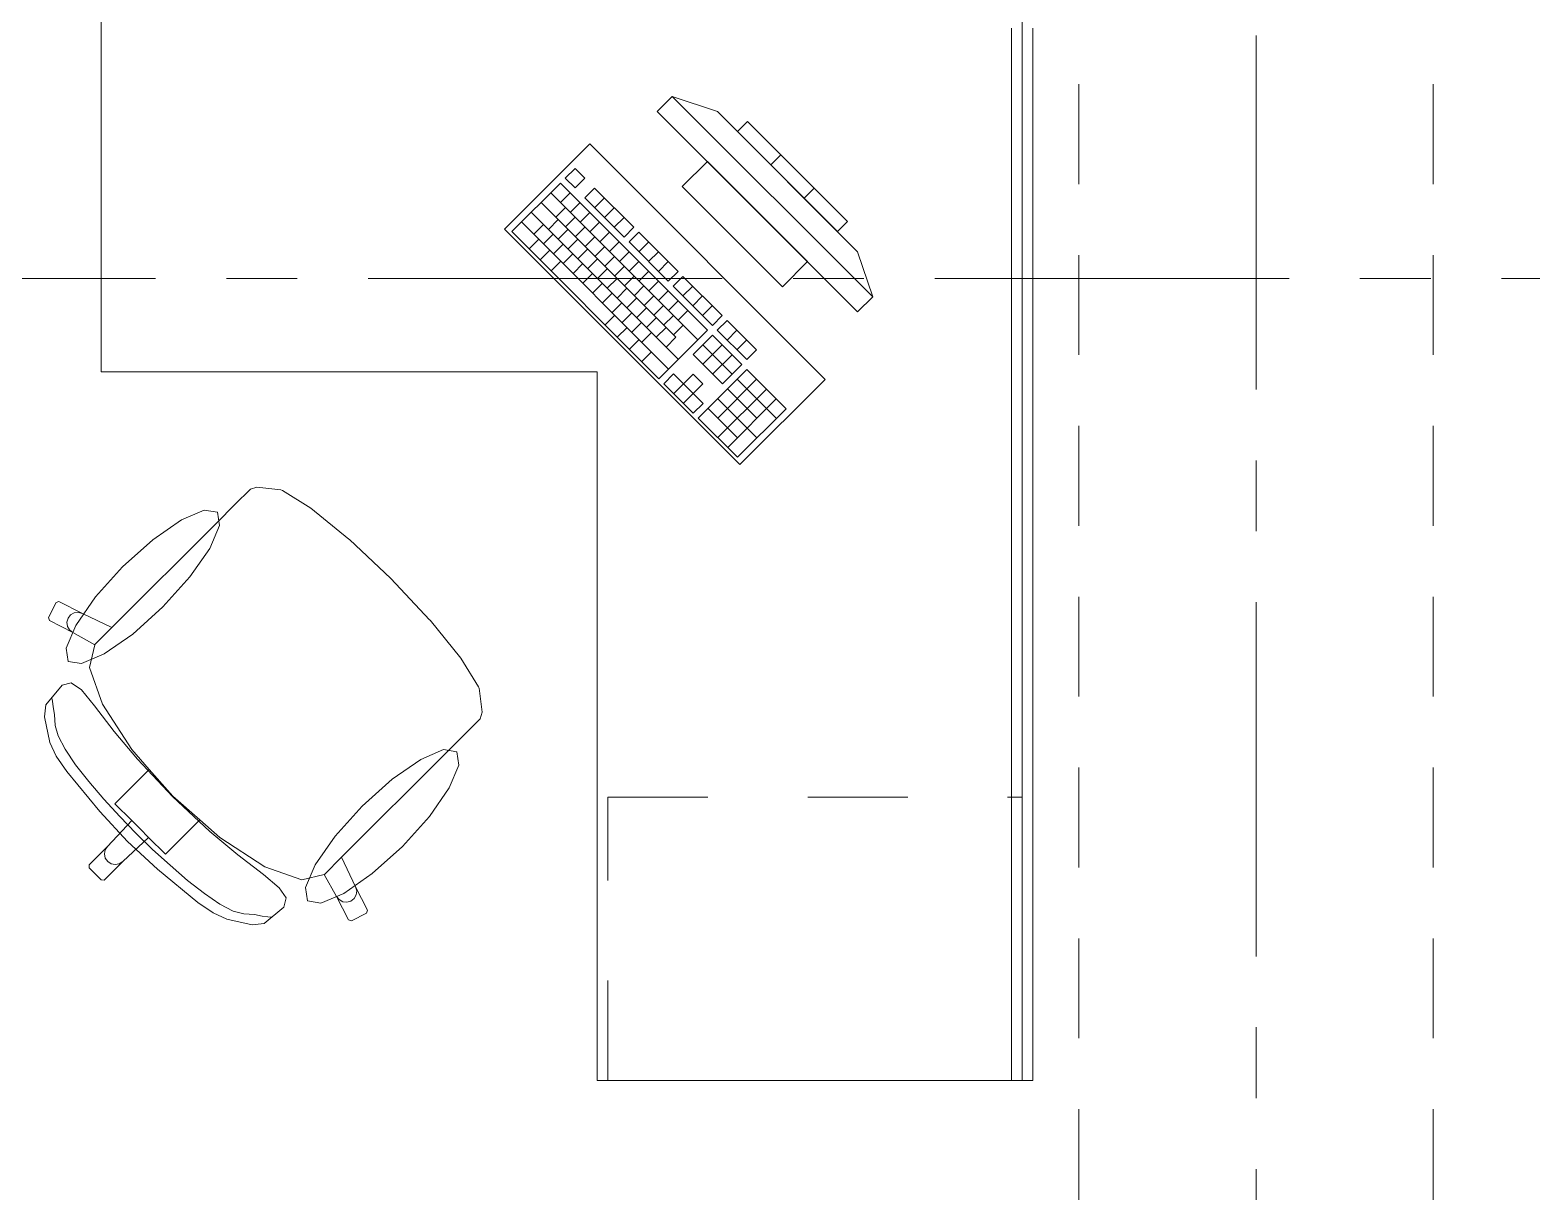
# Model space of a CAD drawing. Header units: inches. Extents: x -38 to 5698, y -33 to 92.
# Drawn here: x 135.089 to 137.21, y 33.118 to 34.758 of the extents above; entities that cross this region are included whole.
import ezdxf

# ---------------------------------------------------------------- set-up
doc = ezdxf.new("R2010")
doc.units = ezdxf.units.IN
doc.header["$MEASUREMENT"] = 0
for name, pattern in [('Hidden Line', [0.195611, 0.141111, -0.0545]), ('Punto & Raya', [0.65, 0.5, -0.075, 0, -0.075]), ('Rayas', [0.282222, 0.141111, -0.141111])]:
    doc.linetypes.add(name, pattern=pattern)
for name, color, linetype in [('02 _ ARQ _ ALB _ Ejes Generales', 7, 'Continuous'), ('08 _ STR _ EXT _ 09 Vigas', 7, 'Continuous'), ('Interior - Mobiliario', 7, 'Continuous'), ('Marcador - Secciones', 251, 'Continuous')]:
    doc.layers.add(name, color=color, linetype=linetype)

msp = doc.modelspace()

# ---------------------------------------------------------------- linework, layer by layer
at = {"layer": '02 _ ARQ _ ALB _ Ejes Generales', "color": 252, "linetype": 'Punto & Raya', "lineweight": 13}
msp.add_line((136.82, 3.05), (136.82, 44.9), dxfattribs=at)
at = {"layer": '08 _ STR _ EXT _ 09 Vigas', "color": 251, "linetype": 'Hidden Line', "lineweight": 13}
for p, q in [((136.57, 30.2), (136.57, 39.4)), ((137.07, 30.2), (137.07, 39.4))]:
    msp.add_line(p, q, dxfattribs=at)
at = {"layer": 'Interior - Mobiliario', "color": 175, "linetype": 'Continuous', "lineweight": 13}
for p, q in [((136.475, 34.76), (136.475, 33.275)), ((136.505, 33.275), (136.505, 34.76)), ((135.996, 34.6639), (135.9748, 34.6427)), ((136.2789, 34.3811), (135.996, 34.6639)), ((135.996, 34.6639), (136.0597, 34.6427)), ((135.9748, 34.6427), (136.2577, 34.3599)), ((136.0597, 34.6427), (136.2577, 34.4447)), ((136.1021, 34.6286), (136.088, 34.6144)), ((136.2435, 34.4871), (136.1021, 34.6286)), ((136.088, 34.6144), (136.2294, 34.473)), ((136.1351, 34.5673), (136.1493, 34.5814)), ((135.8587, 34.5622), (135.8449, 34.5485)), ((135.8725, 34.5483), (135.8587, 34.5622)), ((136.0455, 34.572), (136.0102, 34.5366)), ((136.187, 34.4306), (136.0455, 34.572)), ((135.8381, 34.5416), (135.7695, 34.473)), ((136.0458, 34.3339), (135.8381, 34.5416)), ((135.8449, 34.5485), (135.8588, 34.5346)), ((135.8588, 34.5346), (135.8725, 34.5483)), ((135.8244, 34.5279), (136.0321, 34.3202)), ((135.8382, 34.514), (135.8519, 34.5278)), ((135.8864, 34.5345), (135.8726, 34.5208)), ((135.8726, 34.5208), (135.928, 34.4654)), ((135.9417, 34.4791), (135.8864, 34.5345)), ((135.8865, 34.5069), (135.9002, 34.5206)), ((136.0102, 34.5366), (136.1516, 34.3952)), ((136.1823, 34.5201), (136.1964, 34.5343)), ((135.7969, 34.5005), (136.0047, 34.2927)), ((135.8107, 34.5142), (136.0011, 34.3238)), ((135.8314, 34.4934), (135.8451, 34.5071)), ((135.8521, 34.5002), (135.8658, 34.5139)), ((135.8659, 34.4863), (135.8796, 34.5001)), ((135.9003, 34.4931), (135.914, 34.5068)), ((135.7832, 34.4867), (135.9909, 34.279)), ((135.8005, 34.4694), (135.8143, 34.4831)), ((135.8212, 34.4762), (135.8349, 34.4899)), ((135.835, 34.4624), (135.8487, 34.4761)), ((135.8453, 34.4796), (135.859, 34.4933)), ((135.8591, 34.4657), (135.8728, 34.4794)), ((135.8798, 34.4725), (135.8935, 34.4862)), ((135.9142, 34.4792), (135.9279, 34.4929)), ((135.928, 34.4654), (135.9417, 34.4791)), ((136.2294, 34.473), (136.2435, 34.4871)), ((135.7695, 34.473), (135.9772, 34.2653)), ((135.7938, 34.4488), (135.8075, 34.4625)), ((135.8144, 34.4556), (135.8281, 34.4693)), ((135.8282, 34.4417), (135.8419, 34.4555)), ((135.8489, 34.4485), (135.8626, 34.4622)), ((135.873, 34.4519), (135.8867, 34.4656)), ((135.8936, 34.4586), (135.9073, 34.4724)), ((135.9075, 34.4448), (135.9212, 34.4585)), ((135.9487, 34.4722), (135.935, 34.4584)), ((135.935, 34.4584), (135.9903, 34.4031)), ((136.0041, 34.4168), (135.9487, 34.4722)), ((135.9488, 34.4446), (135.9625, 34.4583)), ((135.8093, 34.4332), (135.823, 34.4469)), ((135.8249, 34.4176), (135.8386, 34.4314)), ((135.8421, 34.4279), (135.8558, 34.4416)), ((135.8627, 34.4347), (135.8764, 34.4484)), ((135.8766, 34.4208), (135.8903, 34.4345)), ((135.8868, 34.438), (135.9005, 34.4517)), ((135.9007, 34.4242), (135.9144, 34.4379)), ((135.9213, 34.431), (135.935, 34.4447)), ((135.9626, 34.4308), (135.9764, 34.4445)), ((136.2789, 34.3811), (136.2577, 34.4447)), ((135.8559, 34.414), (135.8696, 34.4278)), ((135.8698, 34.4002), (135.8835, 34.4139)), ((135.8904, 34.407), (135.9041, 34.4207)), ((135.9145, 34.4103), (135.9282, 34.424)), ((135.9284, 34.3965), (135.9421, 34.4102)), ((135.9352, 34.4171), (135.9489, 34.4308)), ((135.949, 34.4033), (135.9627, 34.417)), ((135.9765, 34.4169), (135.9902, 34.4306)), ((135.9903, 34.4031), (136.0041, 34.4168)), ((136.011, 34.4098), (135.9973, 34.3961)), ((136.0664, 34.3545), (136.011, 34.4098)), ((136.1516, 34.3952), (136.187, 34.4306)), ((135.8836, 34.3863), (135.8973, 34.4001)), ((135.9043, 34.3931), (135.918, 34.4069)), ((135.9181, 34.3793), (135.9318, 34.393)), ((135.9422, 34.3826), (135.9559, 34.3963)), ((135.9628, 34.3894), (135.9766, 34.4031)), ((135.9767, 34.3756), (135.9904, 34.3893)), ((135.9973, 34.3961), (136.0527, 34.3407)), ((136.0111, 34.3823), (136.0248, 34.396)), ((135.8975, 34.3725), (135.9112, 34.3862)), ((135.9113, 34.3587), (135.925, 34.3724)), ((135.932, 34.3654), (135.9457, 34.3792)), ((135.9561, 34.3688), (135.9698, 34.3825)), ((135.9699, 34.3549), (135.9836, 34.3686)), ((135.9905, 34.3617), (136.0043, 34.3754)), ((136.025, 34.3684), (136.0387, 34.3822)), ((136.0388, 34.3546), (136.0525, 34.3683)), ((136.2577, 34.3599), (136.2789, 34.3811)), ((135.9011, 34.3415), (135.9148, 34.3552)), ((135.9252, 34.3448), (135.9389, 34.3585)), ((135.9458, 34.3516), (135.9595, 34.3653)), ((135.9597, 34.3377), (135.9734, 34.3515)), ((135.9838, 34.3411), (135.9975, 34.3548)), ((136.0044, 34.3479), (136.0181, 34.3616)), ((136.0527, 34.3407), (136.0664, 34.3545)), ((136.0733, 34.3475), (136.0596, 34.3338)), ((136.1148, 34.306), (136.0733, 34.3475)), ((135.9184, 34.3242), (135.9321, 34.3379)), ((135.939, 34.331), (135.9527, 34.3447)), ((135.9529, 34.3171), (135.9666, 34.3308)), ((135.9735, 34.3239), (135.9872, 34.3376)), ((135.9772, 34.2653), (136.0458, 34.3339)), ((135.9976, 34.3272), (136.0113, 34.3409)), ((136.0527, 34.327), (136.0253, 34.2995)), ((136.0943, 34.2854), (136.0527, 34.327)), ((136.0596, 34.3338), (136.1011, 34.2923)), ((136.0734, 34.32), (136.0871, 34.3337)), ((135.9357, 34.3069), (135.9494, 34.3206)), ((135.9873, 34.3101), (136.0011, 34.3238)), ((136.039, 34.3132), (136.0806, 34.2717)), ((136.0391, 34.2857), (136.0666, 34.3131)), ((136.0873, 34.3061), (136.101, 34.3198)), ((136.1011, 34.2923), (136.1148, 34.306)), ((135.953, 34.2896), (135.9667, 34.3033)), ((136.0253, 34.2995), (136.0668, 34.258)), ((136.053, 34.2718), (136.0804, 34.2993)), ((136.0668, 34.258), (136.0943, 34.2854)), ((135.9979, 34.2721), (135.9842, 34.2584)), ((136.0117, 34.2583), (135.9979, 34.2721)), ((136.0254, 34.272), (136.0117, 34.2583)), ((136.0393, 34.2581), (136.0254, 34.272)), ((136.1012, 34.2785), (136.0326, 34.2099)), ((136.0602, 34.2098), (136.115, 34.2646)), ((136.0875, 34.2648), (136.1429, 34.2094)), ((136.1566, 34.2231), (136.1012, 34.2785)), ((135.9842, 34.2584), (136.0257, 34.2169)), ((135.998, 34.2445), (136.0117, 34.2583)), ((136.0117, 34.2583), (136.0256, 34.2444)), ((136.0118, 34.2307), (136.0256, 34.2444)), ((136.0256, 34.2444), (136.0393, 34.2581)), ((136.0394, 34.2306), (136.0256, 34.2444)), ((136.0603, 34.1822), (136.1289, 34.2508)), ((136.0738, 34.2511), (136.1153, 34.2095)), ((136.0257, 34.2169), (136.0394, 34.2306)), ((136.0463, 34.2236), (136.0879, 34.1821)), ((136.06, 34.2374), (136.1154, 34.182)), ((136.0742, 34.1684), (136.1427, 34.237)), ((136.088, 34.1545), (136.1566, 34.2231)), ((136.0326, 34.2099), (136.088, 34.1545)), ((135.4004, 34.1096), (135.3784, 34.0877)), ((135.4097, 34.1125), (135.4004, 34.1096)), ((135.4436, 34.1085), (135.4097, 34.1125)), ((135.4457, 34.1076), (135.4436, 34.1085)), ((135.4857, 34.0827), (135.4457, 34.1076)), ((135.3784, 34.0877), (135.3529, 34.0622)), ((135.5394, 34.0391), (135.4857, 34.0827)), ((135.3529, 34.0622), (135.205, 33.9143)), ((135.5402, 34.0384), (135.5394, 34.0391)), ((135.5986, 33.9836), (135.5402, 34.0384)), ((135.5986, 33.9836), (135.6534, 33.9253)), ((135.1261, 33.9496), (135.1153, 33.9282)), ((135.1302, 33.9509), (135.1261, 33.9496)), ((135.1633, 33.9339), (135.1302, 33.9509)), ((135.1153, 33.9282), (135.1167, 33.9241)), ((135.1167, 33.9241), (135.1498, 33.9072)), ((135.1431, 33.9274), (135.1415, 33.9218)), ((135.1467, 33.932), (135.1431, 33.9274)), ((135.1518, 33.9348), (135.1467, 33.932)), ((135.1576, 33.9355), (135.1518, 33.9348)), ((135.1633, 33.9339), (135.1576, 33.9355)), ((135.205, 33.9143), (135.1633, 33.9339)), ((135.6534, 33.9253), (135.6541, 33.9244)), ((135.6541, 33.9244), (135.6977, 33.8708)), ((135.1415, 33.9218), (135.1422, 33.9159)), ((135.1422, 33.9159), (135.1451, 33.9108)), ((135.1451, 33.9108), (135.1498, 33.9072)), ((135.1498, 33.9072), (135.1808, 33.8899)), ((135.1808, 33.8901), (135.205, 33.9143)), ((135.1808, 33.8899), (135.1733, 33.8579)), ((135.1808, 33.8901), (135.1808, 33.8899)), ((135.6977, 33.8708), (135.7226, 33.8307)), ((135.1733, 33.8579), (135.1917, 33.8059)), ((135.1347, 33.8328), (135.1115, 33.8049)), ((135.1476, 33.8362), (135.1347, 33.8328)), ((135.1619, 33.8262), (135.1476, 33.8362)), ((135.1805, 33.8039), (135.1619, 33.8262)), ((135.7226, 33.8307), (135.7235, 33.8286)), ((135.7235, 33.8286), (135.7275, 33.7947)), ((135.1115, 33.8049), (135.1096, 33.7882)), ((135.1211, 33.8102), (135.1203, 33.8147)), ((135.1219, 33.8022), (135.1211, 33.8102)), ((135.1239, 33.7914), (135.1219, 33.8022)), ((135.2084, 33.7677), (135.1805, 33.8039)), ((135.1917, 33.8059), (135.233, 33.7421)), ((135.1096, 33.7882), (135.1174, 33.752)), ((135.1251, 33.776), (135.1239, 33.7914)), ((135.129, 33.7613), (135.1251, 33.776)), ((135.7246, 33.7854), (135.7027, 33.7634)), ((135.7275, 33.7947), (135.7246, 33.7854)), ((135.139, 33.7424), (135.129, 33.7613)), ((135.2412, 33.7284), (135.2084, 33.7677)), ((135.7027, 33.7634), (135.6771, 33.7379)), ((135.1174, 33.752), (135.1263, 33.7328)), ((135.1263, 33.7328), (135.1412, 33.7111)), ((135.1538, 33.7206), (135.139, 33.7424)), ((135.233, 33.7421), (135.2578, 33.714)), ((135.6771, 33.7379), (135.5293, 33.5901)), ((135.1412, 33.7111), (135.1881, 33.6544)), ((135.1724, 33.6968), (135.1538, 33.7206)), ((135.2578, 33.714), (135.2304, 33.6866)), ((135.2906, 33.6757), (135.2412, 33.7284)), ((135.2578, 33.714), (135.2911, 33.6761)), ((135.1935, 33.672), (135.1724, 33.6968)), ((135.2161, 33.6474), (135.1935, 33.672)), ((135.2304, 33.6866), (135.2093, 33.6654)), ((135.2906, 33.6757), (135.3434, 33.6262)), ((135.3289, 33.6428), (135.2911, 33.6761)), ((135.1881, 33.6544), (135.2272, 33.6122)), ((135.2093, 33.6654), (135.2329, 33.6418)), ((135.2389, 33.6239), (135.2161, 33.6474)), ((135.2329, 33.6418), (135.1989, 33.6053)), ((135.2329, 33.6418), (135.2448, 33.6299)), ((135.2568, 33.6179), (135.2448, 33.6299)), ((135.3289, 33.6428), (135.3016, 33.6154)), ((135.3571, 33.618), (135.3289, 33.6428)), ((135.3434, 33.6262), (135.3827, 33.5935)), ((135.1989, 33.6053), (135.1728, 33.5792)), ((135.1989, 33.6053), (135.1957, 33.6004)), ((135.2568, 33.6179), (135.2203, 33.5839)), ((135.2694, 33.5731), (135.2272, 33.6122)), ((135.2389, 33.6239), (135.2624, 33.6011)), ((135.2804, 33.5943), (135.2568, 33.6179)), ((135.3016, 33.6154), (135.2804, 33.5943)), ((135.4209, 33.5767), (135.3571, 33.618)), ((135.2203, 33.5839), (135.1942, 33.5578)), ((135.1957, 33.6004), (135.1946, 33.5947)), ((135.1946, 33.5947), (135.1957, 33.5889)), ((135.1957, 33.5889), (135.199, 33.584)), ((135.2039, 33.5808), (135.199, 33.584)), ((135.2203, 33.5839), (135.2154, 33.5807)), ((135.2624, 33.6011), (135.287, 33.5786)), ((135.3827, 33.5935), (135.4189, 33.5655)), ((135.5051, 33.5658), (135.5293, 33.5901)), ((135.5293, 33.5901), (135.5489, 33.5483)), ((135.1728, 33.5792), (135.1728, 33.5749)), ((135.1728, 33.5749), (135.1814, 33.5664)), ((135.1899, 33.5579), (135.1814, 33.5664)), ((135.2097, 33.5796), (135.2039, 33.5808)), ((135.2154, 33.5807), (135.2097, 33.5796)), ((135.3261, 33.5263), (135.2694, 33.5731)), ((135.287, 33.5786), (135.3118, 33.5574)), ((135.4189, 33.5655), (135.4412, 33.5469)), ((135.4729, 33.5583), (135.4209, 33.5767)), ((135.5048, 33.5658), (135.4729, 33.5583)), ((135.5051, 33.5658), (135.5048, 33.5658)), ((135.5221, 33.5348), (135.5048, 33.5658)), ((135.1942, 33.5578), (135.1899, 33.5579)), ((135.3118, 33.5574), (135.3356, 33.5388)), ((135.4412, 33.5469), (135.4512, 33.5326)), ((135.5489, 33.5483), (135.5505, 33.5426)), ((135.5489, 33.5483), (135.5658, 33.5152)), ((135.5505, 33.5426), (135.5498, 33.5368)), ((135.3478, 33.5114), (135.3261, 33.5263)), ((135.3356, 33.5388), (135.3574, 33.524)), ((135.3574, 33.524), (135.3762, 33.514)), ((135.4478, 33.5197), (135.4199, 33.4965)), ((135.4512, 33.5326), (135.4478, 33.5197)), ((135.5258, 33.5302), (135.5221, 33.5348)), ((135.5391, 33.5017), (135.5221, 33.5348)), ((135.5309, 33.5273), (135.5258, 33.5302)), ((135.5368, 33.5266), (135.5309, 33.5273)), ((135.5424, 33.5281), (135.5368, 33.5266)), ((135.547, 33.5317), (135.5424, 33.5281)), ((135.5498, 33.5368), (135.547, 33.5317)), ((135.367, 33.5024), (135.3478, 33.5114)), ((135.4031, 33.4946), (135.367, 33.5024)), ((135.3762, 33.514), (135.391, 33.5101)), ((135.391, 33.5101), (135.4064, 33.509)), ((135.4064, 33.509), (135.4171, 33.5069)), ((135.4171, 33.5069), (135.4252, 33.5061)), ((135.4252, 33.5061), (135.4297, 33.5053)), ((135.5432, 33.5003), (135.5391, 33.5017)), ((135.5645, 33.5112), (135.5432, 33.5003)), ((135.5658, 33.5152), (135.5645, 33.5112)), ((135.4199, 33.4965), (135.4031, 33.4946)), ((136.475, 33.275), (136.505, 33.275))]:
    msp.add_line(p, q, dxfattribs=at)
at = {"layer": 'Interior - Mobiliario', "color": 175, "linetype": 'Rayas', "lineweight": 13}
for p, q in [((135.905, 33.275), (135.905, 33.675)), ((135.905, 33.675), (136.49, 33.675))]:
    msp.add_line(p, q, dxfattribs=at)
at = {"layer": 'Interior - Mobiliario', "color": 175, "linetype": 'Continuous', "lineweight": 13, "flags": 128}
for points in [[(136.49, 34.775), (136.49, 33.275), (135.89, 33.275), (135.89, 34.275), (135.19, 34.275), (135.19, 34.775)], [(135.8794, 34.5967), (135.7592, 34.4765), (136.0915, 34.1442), (136.2117, 34.2644)], [(135.2201, 34.0001), (135.182, 33.9576), (135.154, 33.9172), (135.1404, 33.8852), (135.1432, 33.8663), (135.1621, 33.8634), (135.1942, 33.877), (135.2346, 33.905), (135.2771, 33.9432), (135.3152, 33.9856), (135.3432, 34.026), (135.3568, 34.0581), (135.354, 34.077), (135.335, 34.0799), (135.303, 34.0663), (135.2626, 34.0382)], [(135.6151, 33.6052), (135.5726, 33.567), (135.5322, 33.539), (135.5001, 33.5254), (135.4812, 33.5283), (135.4784, 33.5472), (135.492, 33.5792), (135.52, 33.6196), (135.5581, 33.6621), (135.6006, 33.7002), (135.641, 33.7282), (135.6731, 33.7419), (135.692, 33.739), (135.6948, 33.7201), (135.6812, 33.688), (135.6532, 33.6476)]]:
    msp.add_lwpolyline(points, close=True, dxfattribs=at)
at = {"layer": 'Marcador - Secciones', "color": 251, "linetype": 'Punto & Raya', "lineweight": 13}
msp.add_line((97.1666, 34.4067), (148.4403, 34.4067), dxfattribs=at)

doc.saveas('drawing.dxf')
